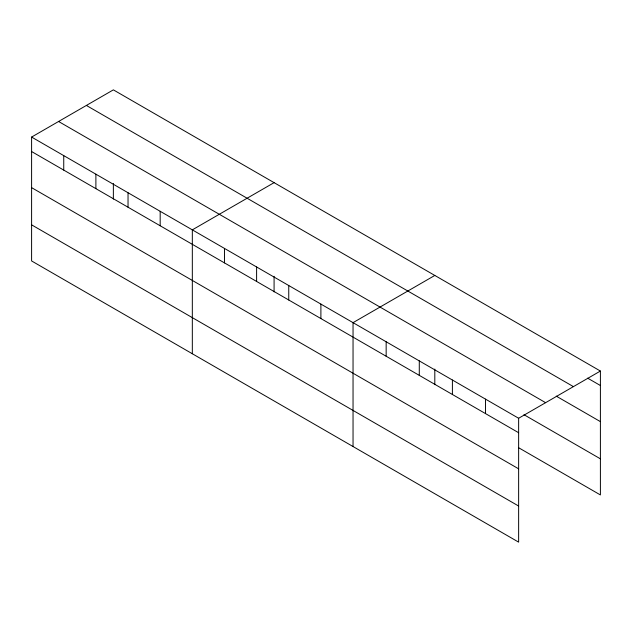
<?xml version="1.0" encoding="UTF-8"?>
<svg xmlns="http://www.w3.org/2000/svg" width="632" height="632" viewBox="0 0 632 632"><rect width="100%" height="100%" fill="white"/><g stroke="black" fill="none" stroke-linecap="round" stroke-linejoin="round"><path stroke-width="0.95" d="M518.635 468.833L518.635 418.258L31.6 137.065L31.6 260.953L518.635 542.138L518.635 468.833L31.6 187.641M518.88 447.867L600.4 494.935L600.4 371.047L113.365 89.862L31.6 137.065M274.083 182.656L192.326 229.858L192.326 353.738M434.808 275.449L353.043 322.652L353.043 446.532M518.635 418.258L600.4 371.047M587.665 378.165L600.4 385.52M86.379 105.441L573.422 386.626M556.239 396.13L600.4 421.623M58.579 121.486L545.621 402.679M523.975 414.703L600.4 458.824M31.6 151.538L518.635 432.723M31.6 224.842L518.635 506.034M485.518 399.132L485.518 413.604M452.401 380.014L452.401 394.479M434.808 369.08L434.808 384.69M419.285 360.896L419.285 375.361M386.16 341.77L386.16 356.243M320.898 304.095L320.898 318.56M288.753 285.538L288.753 300.002M274.083 276.287L274.083 291.897M256.608 266.973L256.608 281.445M224.471 248.416L224.471 262.888M160.18 211.301L160.18 225.766M128.035 192.744L128.035 207.209M113.365 183.493L113.365 199.104M95.89 174.187L95.89 188.652M63.745 155.622L63.745 170.095"/></g></svg>
